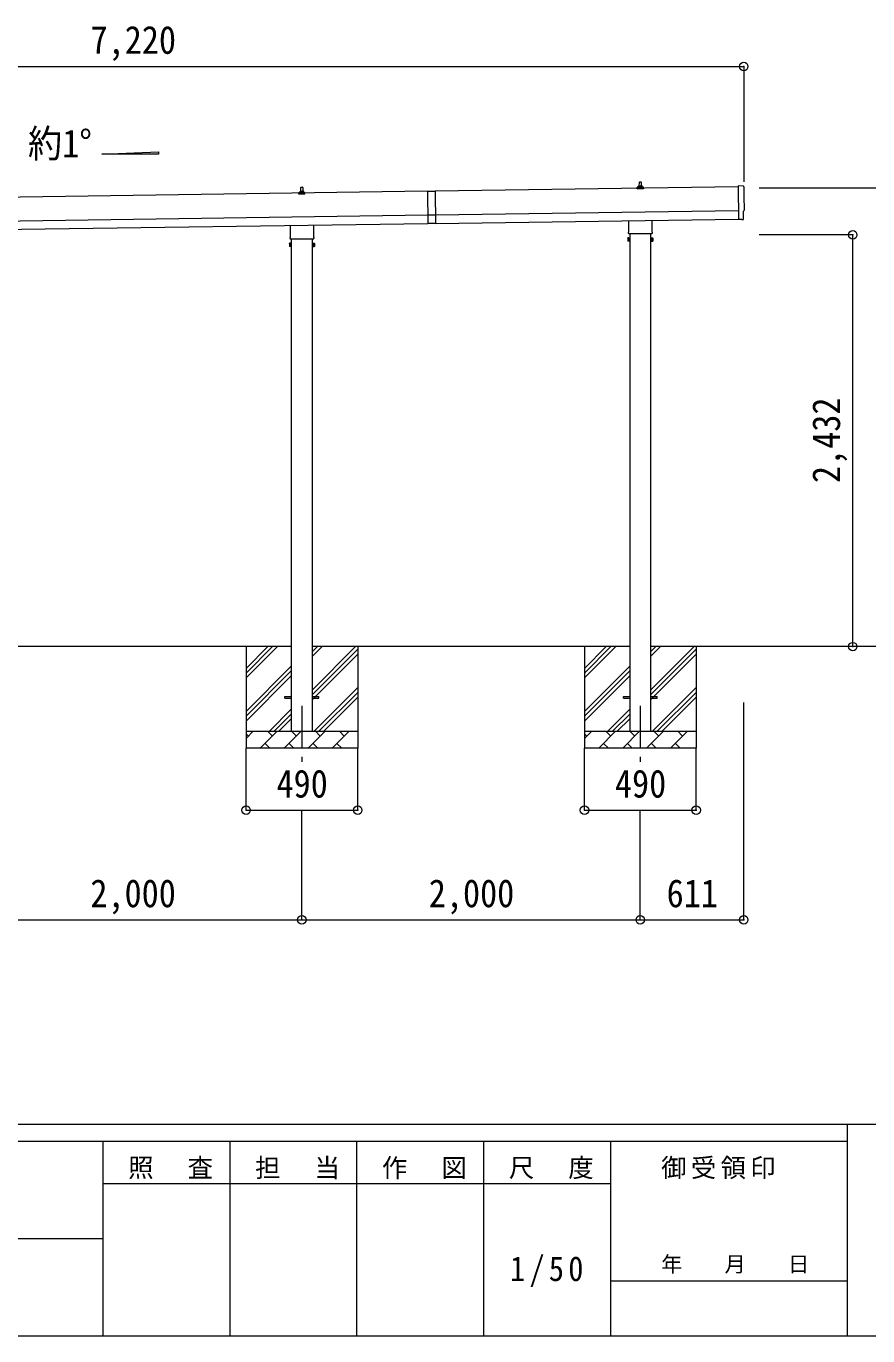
# Model space of a CAD drawing. Units: millimetres at full size, sheet at 1:50. Extents: x -14053 to 14053, y -9700 to 9700.
# Drawn here: x 4049 to 9023, y -9700 to -1966 of the extents above; entities that cross this region are included whole.
import ezdxf
from ezdxf.enums import TextEntityAlignment as Align

# ---------------------------------------------------------------- set-up
doc = ezdxf.new("R2010")
doc.units = ezdxf.units.MM
doc.header["$LTSCALE"] = 50
doc.header["$PDMODE"] = 32
doc.header["$PDSIZE"] = 50
doc.linetypes.add('DOUBLE_CHAIN1', pattern=[8.8, 5, -1, 0.6, -0.6, 0.6, -1])
for name, color, linetype, lineweight in [('0-0_0', 7, 'Continuous', 9), ('0-1_Defpoints', 4, 'Continuous', 9), ('0-6_PARTS1', 6, 'Continuous', 9), ('F-0', 7, 'Continuous', 9)]:
    doc.layers.add(name, color=color, linetype=linetype, lineweight=lineweight)
doc.styles.add('ＭＳ ゴシック', font='')
doc.styles.get('ＭＳ ゴシック').set_extended_font_data('MS Gothic')

msp = doc.modelspace()

# ---------------------------------------------------------------- linework, layer by layer
at = {"layer": '0-0_0', "color": 4}
for p, q in [((4495.97, -2720.96), (4831.97, -2708.55)), ((4831.97, -2720.96), (4495.97, -2720.96)), ((4831.97, -2708.55), (4831.97, -2720.96))]:
    msp.add_line(p, q, dxfattribs=at)
at = {"layer": '0-0_0'}
for p, q in [((5616.18, -5629.79), (3741.18, -5629.79)), ((5348.68, -5629.79), (5348.68, -6229.79)), ((5348.68, -5814.84), (5533.73, -5629.79)), ((5348.68, -5786.55), (5505.44, -5629.79)), ((5348.68, -5758.27), (5477.16, -5629.79)), ((5741.18, -5884.89), (5996.27, -5629.79)), ((5741.18, -5686.9), (5798.28, -5629.79)), ((5741.18, -5658.61), (5770, -5629.79)), ((7616.18, -5629.79), (5741.18, -5629.79)), ((5741.18, -5913.17), (6008.68, -5645.67)), ((6008.68, -5629.79), (6008.68, -6229.79)), ((7348.68, -5629.79), (7348.68, -6229.79)), ((7348.68, -5814.84), (7533.73, -5629.79)), ((7348.68, -5786.55), (7505.44, -5629.79)), ((7348.68, -5758.27), (7477.16, -5629.79)), ((8729.56, -5629.79), (7741.18, -5629.79)), ((7741.18, -5884.89), (7996.27, -5629.79)), ((7741.18, -5686.9), (7798.28, -5629.79)), ((7741.18, -5658.61), (7770, -5629.79)), ((7741.18, -5913.17), (8008.68, -5645.67)), ((8008.68, -5629.79), (8008.68, -6229.79)), ((5741.18, -5941.45), (6008.68, -5673.95)), ((7741.18, -5941.45), (8008.68, -5673.95)), ((5348.68, -6012.83), (5616.18, -5745.33)), ((5348.68, -6041.11), (5616.18, -5773.61)), ((7348.68, -6012.83), (7616.18, -5745.33)), ((7348.68, -6041.11), (7616.18, -5773.61)), ((5348.68, -6069.4), (5616.18, -5801.9)), ((5750.83, -6129.79), (6008.68, -5871.94)), ((7348.68, -6069.4), (7616.18, -5801.9)), ((7750.83, -6129.79), (8008.68, -5871.94)), ((5779.12, -6129.79), (6008.68, -5900.23)), ((5807.4, -6129.79), (6008.68, -5928.51)), ((7779.12, -6129.79), (8008.68, -5900.23)), ((7807.4, -6129.79), (8008.68, -5928.51)), ((5486.27, -6129.79), (5616.18, -5999.89)), ((5514.56, -6129.79), (5616.18, -6028.17)), ((7486.27, -6129.79), (7616.18, -5999.89)), ((7514.56, -6129.79), (7616.18, -6028.17)), ((5542.84, -6129.79), (5616.18, -6056.45)), ((7542.84, -6129.79), (7616.18, -6056.45)), ((5348.68, -6129.79), (6008.68, -6129.79)), ((5348.68, -6172.68), (5391.57, -6129.79)), ((5363.02, -6158.34), (5348.68, -6144)), ((5432.99, -6229.79), (5532.99, -6129.79)), ((5504.44, -6158.34), (5475.88, -6129.79)), ((5574.41, -6229.79), (5674.41, -6129.79)), ((5645.86, -6158.34), (5617.3, -6129.79)), ((5715.83, -6229.79), (5815.83, -6129.79)), ((5787.28, -6158.34), (5758.73, -6129.79)), ((5857.25, -6229.79), (5957.25, -6129.79)), ((5928.7, -6158.34), (5900.15, -6129.79)), ((6005.39, -6129.79), (6008.68, -6126.5)), ((7348.68, -6129.79), (8008.68, -6129.79)), ((7348.68, -6172.68), (7391.57, -6129.79)), ((7363.02, -6158.34), (7348.68, -6144)), ((7432.99, -6229.79), (7532.99, -6129.79)), ((7504.44, -6158.34), (7475.88, -6129.79)), ((7574.41, -6229.79), (7674.41, -6129.79)), ((7645.86, -6158.34), (7617.3, -6129.79)), ((7715.83, -6229.79), (7815.83, -6129.79)), ((7787.28, -6158.34), (7758.73, -6129.79)), ((7857.25, -6229.79), (7957.25, -6129.79)), ((7928.7, -6158.34), (7900.15, -6129.79)), ((8005.39, -6129.79), (8008.68, -6126.5)), ((6008.68, -6229.79), (5348.68, -6229.79)), ((5461.54, -6201.23), (5490.1, -6229.79)), ((5602.97, -6201.23), (5631.52, -6229.79)), ((5744.39, -6201.23), (5772.94, -6229.79)), ((5885.81, -6201.23), (5914.36, -6229.79)), ((8008.68, -6229.79), (7348.68, -6229.79)), ((7461.54, -6201.23), (7490.1, -6229.79)), ((7602.97, -6201.23), (7631.52, -6229.79)), ((7744.39, -6201.23), (7772.94, -6229.79)), ((7885.81, -6201.23), (7914.36, -6229.79))]:
    msp.add_line(p, q, dxfattribs=at)
at = {"layer": '0-1_Defpoints'}
for p, q in [((5672.68, -2941.24), (5673.4, -2917.72)), ((5674.4, -2916.74), (5682.95, -2916.74)), ((5683.95, -2917.72), (5684.68, -2941.24)), ((8256.28, -2914.41), (6465.9, -2939.98)), ((7660.43, -2925.31), (7660.43, -2917.6)), ((7696.93, -2925.31), (7660.43, -2925.31)), ((7660.81, -2916.81), (7696.54, -2916.81)), ((7661.19, -2916.63), (7667.91, -2915)), ((7668.29, -2914.81), (7689.06, -2914.81)), ((7668.68, -2914.03), (7668.68, -2909.81)), ((7669.68, -2909.81), (7687.68, -2909.81)), ((7672.68, -2909.81), (7673.4, -2886.29)), ((7674.4, -2885.31), (7682.95, -2885.31)), ((7683.95, -2886.29), (7684.68, -2909.81)), ((7688.68, -2914.03), (7688.68, -2909.81)), ((7696.16, -2916.63), (7689.44, -2915)), ((7696.93, -2925.31), (7696.93, -2917.6)), ((6420.91, -2940.63), (1100.95, -3016.63)), ((5660.43, -2956.74), (5660.43, -2949.03)), ((5696.93, -2956.74), (5660.43, -2956.74)), ((5660.81, -2948.24), (5696.54, -2948.24)), ((5661.19, -2948.06), (5667.91, -2946.43)), ((5668.29, -2946.24), (5689.06, -2946.24)), ((5668.68, -2945.45), (5668.68, -2941.24)), ((5669.68, -2941.24), (5687.68, -2941.24)), ((5688.68, -2945.45), (5688.68, -2941.24)), ((5696.16, -2948.06), (5689.44, -2946.43)), ((5696.93, -2956.74), (5696.93, -2949.03)), ((6420.89, -2939.63), (6423.64, -3131.61)), ((1102.95, -3156.61), (6422.91, -3080.61)), ((6467.92, -3081.47), (6422.93, -3082.11)), ((6467.9, -3079.97), (8258.28, -3054.39)), ((1103.67, -3206.61), (6423.62, -3130.61)), ((5610.38, -3210.73), (5610.38, -3142.23)), ((5746.98, -3140.27), (5746.98, -3210.73)), ((6468.63, -3130.96), (6423.64, -3131.61)), ((6468.62, -3129.96), (8258.99, -3104.39)), ((7610.38, -3179.3), (7610.38, -3113.65)), ((7746.98, -3111.7), (7746.98, -3179.3)), ((8259.03, -3107.15), (8259.04, -3108.16)), ((8278.67, -3107.88), (8285.59, -3107.42)), ((5604.68, -3249), (5605.43, -3247.69)), ((5608.68, -3219.5), (5608.68, -3214)), ((5746.61, -3223), (5610.74, -3223)), ((5616.18, -3223), (5616.18, -6129.79)), ((5741.18, -6129.79), (5741.18, -3223)), ((5748.68, -3214), (5748.68, -3219.5)), ((5752.68, -3249), (5751.92, -3247.69)), ((7604.68, -3217.57), (7605.43, -3216.26)), ((7604.68, -3217.57), (7604.68, -3234.57)), ((7604.68, -3234.57), (7605.43, -3235.89)), ((7611.68, -3221.17), (7605.43, -3221.17)), ((7611.68, -3230.98), (7605.43, -3230.98)), ((7611.68, -3235.89), (7605.43, -3235.89)), ((7608.68, -3188.07), (7608.68, -3182.57)), ((7746.61, -3191.57), (7610.74, -3191.57)), ((7614.18, -3235.27), (7611.68, -3235.27)), ((7616.18, -3191.57), (7616.18, -6129.79)), ((7741.18, -6129.79), (7741.18, -3191.57)), ((7743.18, -3235.27), (7745.68, -3235.27)), ((7745.68, -3221.17), (7751.92, -3221.17)), ((7745.68, -3230.98), (7751.92, -3230.98)), ((7745.68, -3235.89), (7751.92, -3235.89)), ((7748.68, -3182.57), (7748.68, -3188.07)), ((7752.68, -3217.57), (7751.92, -3216.26)), ((7752.68, -3234.57), (7751.92, -3235.89)), ((7752.68, -3217.57), (7752.68, -3234.57)), ((5604.68, -3249), (5604.68, -3266)), ((5604.68, -3266), (5605.43, -3267.32)), ((5611.68, -3252.59), (5605.43, -3252.59)), ((5611.68, -3262.41), (5605.43, -3262.41)), ((5611.68, -3267.32), (5605.43, -3267.32)), ((5614.18, -3266.7), (5611.68, -3266.7)), ((5743.18, -3266.7), (5745.68, -3266.7)), ((5745.68, -3252.59), (5751.92, -3252.59)), ((5745.68, -3262.41), (5751.92, -3262.41)), ((5745.68, -3267.32), (5751.92, -3267.32)), ((5752.68, -3266), (5751.92, -3267.32)), ((5752.68, -3249), (5752.68, -3266)), ((5578.68, -5925.29), (5616.18, -5925.29)), ((5578.68, -5934.29), (5578.68, -5925.29)), ((5578.68, -5934.29), (5616.18, -5934.29)), ((5741.18, -5925.29), (5778.68, -5925.29)), ((5741.18, -5934.29), (5778.68, -5934.29)), ((5778.68, -5934.29), (5778.68, -5925.29)), ((7578.68, -5925.29), (7616.18, -5925.29)), ((7578.68, -5934.29), (7578.68, -5925.29)), ((7578.68, -5934.29), (7616.18, -5934.29)), ((7741.18, -5925.29), (7778.68, -5925.29)), ((7741.18, -5934.29), (7778.68, -5934.29)), ((7778.68, -5934.29), (7778.68, -5925.29))]:
    msp.add_line(p, q, dxfattribs=at)
at = {"layer": '0-1_Defpoints', "color": 7, "linetype": 'DOUBLE_CHAIN1'}
for p, q in [((5678.68, -5979.79), (5678.68, -6328.79)), ((7678.68, -5979.79), (7678.68, -6317.79))]:
    msp.add_line(p, q, dxfattribs=at)
at = {"layer": '0-1_Defpoints'}
for points in [[(6420.89, -2939.63), (6465.89, -2938.98), (6468.63, -3130.96)], [(8287.8, -2910.52), (8256.2, -2909.32), (8259.03, -3107.15)], [(8288.38, -3104.38), (8287.71, -3057.36), (8288.31, -3057.35)], [(8277.93, -3107.61), (8277.25, -3106.99), (8259.04, -3108.16)], [(5611.68, -3267.32), (5611.68, -3247.69), (5605.43, -3247.69)], [(5611.68, -3266.7), (5611.68, -3248.3), (5614.18, -3248.3)], [(5745.68, -3266.7), (5745.68, -3248.3), (5743.18, -3248.3)], [(5745.68, -3267.32), (5745.68, -3247.69), (5751.92, -3247.69)], [(7611.68, -3235.89), (7611.68, -3216.26), (7605.43, -3216.26)], [(7611.68, -3235.27), (7611.68, -3216.87), (7614.18, -3216.87)], [(7745.68, -3235.27), (7745.68, -3216.87), (7743.18, -3216.87)], [(7745.68, -3235.89), (7745.68, -3216.26), (7751.92, -3216.26)]]:
    msp.add_lwpolyline(points, dxfattribs=at)
for points in [[(5614.18, -3268), (5614.18, -3247), (5616.18, -3247), (5616.18, -3268)], [(5743.18, -3268), (5743.18, -3247), (5741.18, -3247), (5741.18, -3268)], [(7614.18, -3236.57), (7614.18, -3215.57), (7616.18, -3215.57), (7616.18, -3236.57)], [(7743.18, -3236.57), (7743.18, -3215.57), (7741.18, -3215.57), (7741.18, -3236.57)]]:
    msp.add_lwpolyline(points, close=True, dxfattribs=at)
for centre, radius, start, end in [((5672.76, -2941.87), 4.13, 90, 171.17633), ((5674.4, -2917.74), 1, 90, 178.60509), ((5682.01, -2941.24), 4.83, 133.60282, 180), ((5675.34, -2941.24), 4.83, 0, 46.39718), ((5682.95, -2917.74), 1, 1.39491, 90), ((5684.59, -2941.87), 4.13, 8.82367, 90), ((7661.43, -2917.6), 1, 103.62699, 180), ((7667.68, -2914.03), 1, 283.62699, 0), ((7672.76, -2910.45), 4.13, 90, 171.17633), ((7669.68, -2910.81), 1, 90, 180), ((7674.4, -2886.31), 1, 90, 178.60509), ((7682.01, -2909.81), 4.83, 133.60282, 180), ((7675.34, -2909.81), 4.83, 0, 46.39718), ((7682.95, -2886.31), 1, 1.39491, 90), ((7684.59, -2910.45), 4.13, 8.82367, 90), ((7687.68, -2910.81), 1, 0, 90), ((7689.68, -2914.03), 1, 180, 256.37301), ((7695.93, -2917.6), 1, 0, 76.37301), ((5661.43, -2949.03), 1, 103.62699, 180), ((5667.68, -2945.45), 1, 283.62699, 0), ((5669.68, -2942.24), 1, 90, 180), ((5687.68, -2942.24), 1, 0, 90), ((5689.68, -2945.45), 1, 180, 256.37301), ((5695.93, -2949.03), 1, 0, 76.37301), ((5609.02, -3250.14), 4.34, 145.61575, 214.38425), ((5612.68, -3214), 4, 125.09963, 180), ((5612.68, -3219.5), 4, 180, 194.47751), ((5612.68, -3219.5), 4, 194.47751, 241.04498), ((5744.68, -3219.5), 4, 298.95502, 345.52249), ((5744.68, -3214), 4, 0, 54.90037), ((5744.68, -3219.5), 4, 345.52249, 0), ((5748.33, -3250.14), 4.34, 325.61575, 34.38425), ((7609.02, -3218.71), 4.34, 145.61575, 214.38425), ((7620.92, -3226.07), 16.24, 162.41205, 197.58795), ((7609.02, -3233.43), 4.34, 145.61575, 214.38425), ((7612.68, -3182.57), 4, 125.09963, 180), ((7612.68, -3188.07), 4, 180, 194.47751), ((7612.68, -3188.07), 4, 194.47751, 241.04498), ((7744.68, -3188.07), 4, 298.95502, 345.52249), ((7744.68, -3182.57), 4, 0, 54.90037), ((7744.68, -3188.07), 4, 345.52249, 0), ((7736.43, -3226.07), 16.24, 342.41205, 17.58795), ((7748.33, -3218.71), 4.34, 325.61575, 34.38425), ((7748.33, -3233.43), 4.34, 325.61575, 34.38425), ((5620.92, -3257.5), 16.24, 162.41205, 197.58795), ((5609.02, -3264.86), 4.34, 145.61575, 214.38425), ((5736.43, -3257.5), 16.24, 342.41205, 17.58795), ((5748.33, -3264.86), 4.34, 325.61575, 34.38425)]:
    msp.add_arc(centre, radius, start, end, dxfattribs=at)
for centre, major_axis, ratio, start_param, end_param in [((8287.68, -2913.52), (3, 0.04), 0.99863, 6.2683889, 7.8016218), ((13054.06, -2915.86), (-4762.89, -68.04), 0.99863, 6.2683889, 6.2976778), ((8288.25, -3052.95), (4.41, 0.06), 0.99863, 4.712389, 6.2976778), ((8278.61, -3106.88), (0.737, -0.68), 0.9974, 4.712389, 5.5252311), ((8285.38, -3104.42), (2.21, -2.04), 0.9974, 5.5252311, 7.0411395)]:
    msp.add_ellipse(centre, major_axis=major_axis, ratio=ratio, start_param=start_param, end_param=end_param, dxfattribs=at)
at = {"layer": '0-6_PARTS1'}
for p, q in [((1069.68, -2203.33), (8289.68, -2203.33)), ((8289.68, -2203.33), (8289.68, -2884.28)), ((9447.58, -2921.84), (8380.17, -2921.84)), ((8933.91, -3197.75), (8380.17, -3197.75)), ((8933.91, -5629.79), (8933.91, -3197.75)), ((8933.91, -5629.79), (8380.17, -5629.79)), ((9447.58, -5629.79), (8380.17, -5629.79)), ((8289.68, -7243.27), (8289.68, -5960.42)), ((5348.68, -6595.68), (5348.68, -6229.79)), ((6008.68, -6595.68), (6008.68, -6229.79)), ((7348.68, -6595.68), (7348.68, -6229.79)), ((8008.68, -6595.68), (8008.68, -6229.79)), ((5348.68, -6595.68), (6008.68, -6595.68)), ((5678.68, -7243.27), (5678.68, -6595.68)), ((7348.68, -6595.68), (8008.68, -6595.68)), ((7678.68, -7243.27), (7678.68, -6595.68)), ((3678.68, -7243.27), (5678.68, -7243.27)), ((5678.68, -7243.27), (7678.68, -7243.27)), ((7678.68, -7243.27), (8289.68, -7243.27))]:
    msp.add_line(p, q, dxfattribs=at)
for p in [(8289.68, -2203.33), (8933.91, -3197.75), (8933.91, -5629.79), (5348.68, -6595.68), (6008.68, -6595.68), (7348.68, -6595.68), (8008.68, -6595.68), (5678.68, -7243.27), (7678.68, -7243.27), (8289.68, -7243.27)]:
    msp.add_point(p, dxfattribs=at)
at = {"layer": 'F-0', "color": 5, "lineweight": 5}
for p, q in [((-14053.43, -8450), (13346.57, -8450)), ((8901.98, -8450), (8901.98, -9700)), ((-14053.43, -8550), (8901.98, -8550)), ((4501.97, -8550), (4501.97, -9700)), ((5251.97, -8550), (5251.97, -9700)), ((6001.97, -8550), (6001.97, -9700)), ((6751.97, -8550), (6751.97, -9700)), ((7501.97, -8550), (7501.97, -9700)), ((4501.97, -8800), (7501.97, -8800)), ((-5748.03, -9125), (4501.97, -9125)), ((7501.97, -9375), (8901.98, -9375)), ((-14053.43, -9700), (13346.57, -9700))]:
    msp.add_line(p, q, dxfattribs=at)

# ---------------------------------------------------------------- texts
at = {"layer": '0-0_0', "style": 'ＭＳ ゴシック', "width": 0.9}
msp.add_text('約1°', height=165, dxfattribs=at).set_placement((4059.71, -2790.05), align=Align.BOTTOM_LEFT)
at = {"layer": '0-6_PARTS1', "color": 7, "style": 'ＭＳ ゴシック', "width": 0.9}
for s, p in [('7,220', (4429.68, -2178.33)), ('490', (5528.68, -6570.68)), ('490', (7528.68, -6570.68)), ('2,000', (4428.68, -7218.27)), ('2,000', (6428.68, -7218.27)), ('611', (7834.18, -7218.27))]:
    msp.add_text(s, height=165, dxfattribs=at).set_placement(p, align=Align.BOTTOM_LEFT)
msp.add_text('2,432', height=165, rotation=90, dxfattribs=at).set_placement((8908.91, -4663.77), align=Align.BOTTOM_LEFT)
at = {"layer": 'F-0', "style": 'ＭＳ ゴシック'}
msp.add_text('年\u3000\u3000月\u3000\u3000日', height=91.64, dxfattribs=at).set_placement((7801.98, -9350), align=Align.BOTTOM_LEFT)
at = {"layer": 'F-0', "attachment_point": 7, "style": 'ＭＳ ゴシック'}
for s, insert, char_height in [('\\T1.17;照\u3000査', (4651.98, -8775), 110), ('\\T1.17;担\u3000当', (5401.98, -8775), 110), ('\\T1.17;作\u3000図', (6151.97, -8775), 110), ('\\T1.17;尺\u3000度', (6901.98, -8775), 110), ('\\T1.17;御受領印', (7801.97, -8775), 110), ('\\T1.28;\\W0.9;1/50', (6908.22, -9412.5), 146.6)]:
    msp.add_mtext(s, dxfattribs=dict(at, insert=insert, char_height=char_height))

doc.saveas('drawing.dxf')
